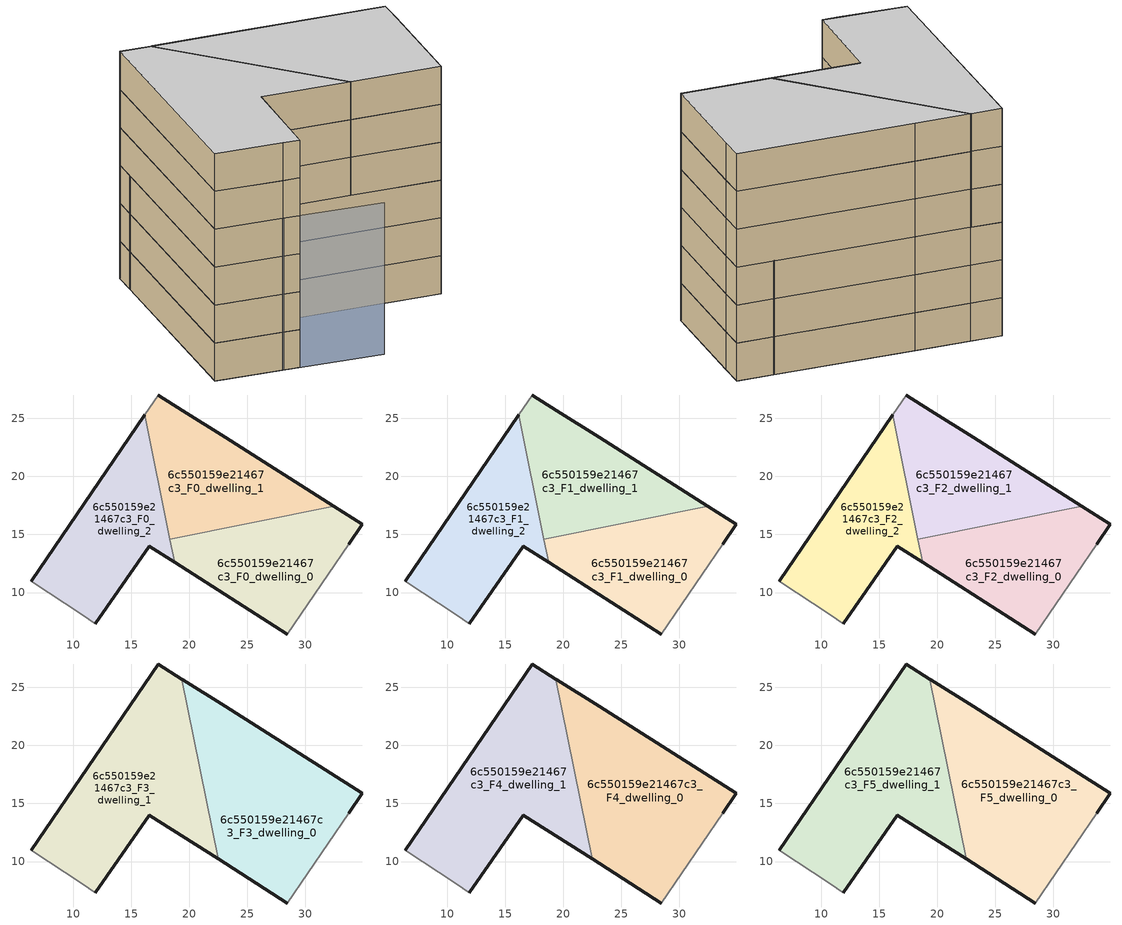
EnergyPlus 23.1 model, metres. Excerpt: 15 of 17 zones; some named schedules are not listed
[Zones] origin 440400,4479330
6c550159e21467c3_F0_dwelling_0
 floor ground (EU_floor_Construction): 28.43,6.43 33.72,14.14 34.88,15.86 32.43,17.42 18.34,14.59 18.74,12.6 z0
 wall outside (EU_wall_Construction): 32.43,17.42 34.88,15.86 33.72,14.14 / 28.43,6.43 18.74,12.6 z0:3
 wall adiabatic (EU_wall_Construction): 33.72,14.14 28.43,6.43 z0:3
 wall to 6c550159e21467c3_F0_dwelling_1 (EU_wall_Construction): 18.34,14.59 32.43,17.42 z0:3
 wall to 6c550159e21467c3_F0_dwelling_2 (EU_wall_Construction): 18.74,12.6 18.34,14.59 z0:3
6c550159e21467c3_F0_dwelling_1
 floor ground (EU_floor_Construction): 32.43,17.42 23.08,23.35 19.43,25.65 17.34,27 16.18,25.31 18.34,14.59 z0
 wall outside (EU_wall_Construction): 17.34,27 19.43,25.65 23.08,23.35 32.43,17.42 z0:3
 wall adiabatic (EU_wall_Construction): 16.18,25.31 17.34,27 z0:3
 wall to 6c550159e21467c3_F0_dwelling_2 (EU_wall_Construction): 18.34,14.59 16.18,25.31 z0:3
6c550159e21467c3_F0_dwelling_2
 floor ground (EU_floor_Construction): 18.74,12.6 16.18,25.31 6.41,10.99 10.79,8.08 11.89,7.33 16.54,14 z0
 wall outside (EU_wall_Construction): 6.41,10.99 16.18,25.31 / 18.74,12.6 16.54,14 11.89,7.33 z0:3
 wall adiabatic (EU_wall_Construction): 11.89,7.33 10.79,8.08 6.41,10.99 z0:3
6c550159e21467c3_F1_dwelling_0
 floor to 6c550159e21467c3_F0_dwelling_0 (EU_floor_Construction): 28.43,6.43 33.72,14.14 34.88,15.86 32.43,17.42 18.34,14.59 18.74,12.6 z3
 wall outside (EU_wall_Construction): 32.43,17.42 34.88,15.86 33.72,14.14 / 28.43,6.43 18.74,12.6 z3:6
 wall adiabatic (EU_wall_Construction): 33.72,14.14 28.43,6.43 z3:6
 wall to 6c550159e21467c3_F1_dwelling_1 (EU_wall_Construction): 18.34,14.59 32.43,17.42 z3:6
 wall to 6c550159e21467c3_F1_dwelling_2 (EU_wall_Construction): 18.74,12.6 18.34,14.59 z3:6
6c550159e21467c3_F1_dwelling_1
 floor to 6c550159e21467c3_F0_dwelling_1 (EU_floor_Construction): 32.43,17.42 23.08,23.35 19.43,25.65 17.34,27 16.18,25.31 18.34,14.59 z3
 wall outside (EU_wall_Construction): 17.34,27 19.43,25.65 23.08,23.35 32.43,17.42 z3:6
 wall adiabatic (EU_wall_Construction): 16.18,25.31 17.34,27 z3:6
 wall to 6c550159e21467c3_F1_dwelling_2 (EU_wall_Construction): 18.34,14.59 16.18,25.31 z3:6
6c550159e21467c3_F1_dwelling_2
 floor to 6c550159e21467c3_F0_dwelling_2 (EU_floor_Construction): 18.74,12.6 16.18,25.31 6.41,10.99 10.79,8.08 11.89,7.33 16.54,14 z3
 wall outside (EU_wall_Construction): 6.41,10.99 16.18,25.31 / 18.74,12.6 16.54,14 11.89,7.33 z3:6
 wall adiabatic (EU_wall_Construction): 11.89,7.33 10.79,8.08 6.41,10.99 z3:6
6c550159e21467c3_F2_dwelling_0
 floor to 6c550159e21467c3_F1_dwelling_0 (EU_floor_Construction): 28.43,6.43 33.72,14.14 34.88,15.86 32.43,17.42 18.34,14.59 18.74,12.6 z6
 wall outside (EU_wall_Construction): 32.43,17.42 34.88,15.86 33.72,14.14 / 28.43,6.43 18.74,12.6 z6:9
 wall adiabatic (EU_wall_Construction): 33.72,14.14 28.43,6.43 z6:9
 wall to 6c550159e21467c3_F2_dwelling_1 (EU_wall_Construction): 18.34,14.59 32.43,17.42 z6:9
 wall to 6c550159e21467c3_F2_dwelling_2 (EU_wall_Construction): 18.74,12.6 18.34,14.59 z6:9
6c550159e21467c3_F2_dwelling_1
 floor to 6c550159e21467c3_F1_dwelling_1 (EU_floor_Construction): 32.43,17.42 23.08,23.35 19.43,25.65 17.34,27 16.18,25.31 18.34,14.59 z6
 wall outside (EU_wall_Construction): 17.34,27 19.43,25.65 23.08,23.35 32.43,17.42 z6:9
 wall adiabatic (EU_wall_Construction): 16.18,25.31 17.34,27 z6:9
 wall to 6c550159e21467c3_F2_dwelling_2 (EU_wall_Construction): 18.34,14.59 16.18,25.31 z6:9
6c550159e21467c3_F2_dwelling_2
 floor to 6c550159e21467c3_F1_dwelling_2 (EU_floor_Construction): 18.74,12.6 16.18,25.31 6.41,10.99 10.79,8.08 11.89,7.33 16.54,14 z6
 wall outside (EU_wall_Construction): 6.41,10.99 16.18,25.31 / 18.74,12.6 16.54,14 11.89,7.33 z6:9
 wall adiabatic (EU_wall_Construction): 11.89,7.33 10.79,8.08 6.41,10.99 z6:9
6c550159e21467c3_F3_dwelling_0
 floor to 6c550159e21467c3_F2_dwelling_0 (EU_floor_Construction): 28.43,6.43 33.72,14.14 34.88,15.86 32.43,17.42 21.47,15.22 22.47,10.22 z9
 floor to 6c550159e21467c3_F2_dwelling_1 (EU_floor_Construction): 32.43,17.42 23.08,23.35 19.43,25.65 19.37,25.69 21.47,15.22 z9
 wall outside (EU_wall_Construction): 28.43,6.43 22.47,10.22 / 19.37,25.69 19.43,25.65 23.08,23.35 34.88,15.86 33.72,14.14 z9:12
 wall adiabatic (EU_wall_Construction): 33.72,14.14 28.43,6.43 z9:12
 wall to 6c550159e21467c3_F3_dwelling_1 (EU_wall_Construction): 22.47,10.22 19.37,25.69 z9:12
6c550159e21467c3_F3_dwelling_1
 floor to 6c550159e21467c3_F2_dwelling_1 (EU_floor_Construction): 21.47,15.22 19.37,25.69 17.34,27 16.19,25.31 18.34,14.59 z9
 floor to 6c550159e21467c3_F2_dwelling_2 (EU_floor_Construction): 18.74,12.6 16.19,25.31 6.41,10.99 10.79,8.08 11.89,7.33 16.54,14 z9
 floor to 6c550159e21467c3_F2_dwelling_0 (EU_floor_Construction): 22.47,10.22 21.47,15.22 18.34,14.59 18.74,12.6 z9
 wall outside (EU_wall_Construction): 6.41,10.99 17.34,27 19.37,25.69 / 22.47,10.22 16.54,14 11.89,7.33 z9:12
 wall adiabatic (EU_wall_Construction): 11.89,7.33 10.79,8.08 6.41,10.99 z9:12
6c550159e21467c3_F4_dwelling_0
 floor to 6c550159e21467c3_F3_dwelling_0 (EU_floor_Construction): 28.43,6.43 33.72,14.14 34.88,15.86 23.08,23.35 19.43,25.65 19.37,25.69 22.47,10.22 z12
 wall outside (EU_wall_Construction): 28.43,6.43 22.47,10.22 / 19.37,25.69 19.43,25.65 23.08,23.35 34.88,15.86 33.72,14.14 z12:15
 wall adiabatic (EU_wall_Construction): 33.72,14.14 28.43,6.43 z12:15
 wall to 6c550159e21467c3_F4_dwelling_1 (EU_wall_Construction): 22.47,10.22 19.37,25.69 z12:15
6c550159e21467c3_F4_dwelling_1
 floor to 6c550159e21467c3_F3_dwelling_1 (EU_floor_Construction): 22.47,10.22 19.37,25.69 17.34,27 6.41,10.99 10.79,8.08 11.89,7.33 16.54,14 z12
 wall outside (EU_wall_Construction): 6.41,10.99 17.34,27 19.37,25.69 / 22.47,10.22 16.54,14 11.89,7.33 z12:15
 wall adiabatic (EU_wall_Construction): 11.89,7.33 10.79,8.08 6.41,10.99 z12:15
6c550159e21467c3_F5_dwelling_0
 floor to 6c550159e21467c3_F4_dwelling_0 (EU_floor_Construction): 28.43,6.43 33.72,14.14 34.88,15.86 23.08,23.35 19.43,25.65 19.37,25.69 22.47,10.22 z15
 wall outside (EU_wall_Construction): 28.43,6.43 22.47,10.22 / 19.37,25.69 19.43,25.65 23.08,23.35 34.88,15.86 33.72,14.14 z15:18
 wall adiabatic (EU_wall_Construction): 33.72,14.14 28.43,6.43 z15:18
 wall to 6c550159e21467c3_F5_dwelling_1 (EU_wall_Construction): 22.47,10.22 19.37,25.69 z15:18
 ceiling to 6c550159e21467c3_F6_dwelling_0 (EU_floor_Construction): 34.88,15.86 33.72,14.14 28.43,6.43 22.47,10.22 19.37,25.69 19.43,25.65 23.08,23.35 z18
6c550159e21467c3_F5_dwelling_1
 floor to 6c550159e21467c3_F4_dwelling_1 (EU_floor_Construction): 22.47,10.22 19.37,25.69 17.34,27 6.41,10.99 10.79,8.08 11.89,7.33 16.54,14 z15
 wall outside (EU_wall_Construction): 6.41,10.99 17.34,27 19.37,25.69 / 22.47,10.22 16.54,14 11.89,7.33 z15:18
 wall adiabatic (EU_wall_Construction): 11.89,7.33 10.79,8.08 6.41,10.99 z15:18
 ceiling to 6c550159e21467c3_F6_dwelling_1 (EU_floor_Construction): 19.37,25.69 22.47,10.22 16.54,14 11.89,7.33 10.79,8.08 6.41,10.99 17.34,27 z18
shading: 10.79,8.08 17.31,3.68 z0:12
[Building]
EU S2 Campaign: North Axis=0; Terrain=City; Solar Distribution=FullExterior
[Site:Location]
Madrid: Latitude=40.5; Longitude=-3.5; Time Zone=1; Elevation=609
[SizingPeriod:WeatherFileDays]
AnnualSizingPeriod: Begin Month=1; Begin Day of Month=1; End Month=12; End Day of Month=31; Day of Week for Start Day=Monday; Use Weather File Daylight Saving Period=No; Use Weather File Rain and Snow Indicators=No
[MATERIAL]
EU_InternalMass_Material: Roughness=MediumRough; Thickness=0.1; Conductivity=1; Density=1800; Specific Heat=900; Thermal Absorptance=0.9; Solar Absorptance=0.7; Visible Absorptance=0.7
[MATERIAL:NOMASS] Roughness=MediumRough; Thermal Absorptance=0.9; Solar Absorptance=0.7; Visible Absorptance=0.7
Name | Thermal Resistance
EU_wall_NoMass | 1.60022
EU_floor_NoMass | 0.470652
[CONSTRUCTION]
EU_wall_Construction: EU_wall_NoMass
EU_floor_Construction: EU_floor_NoMass
EU_InternalMass_Construction: EU_InternalMass_Material
[ZONE] Type=1; Multiplier=1; Ceiling Height=autocalculate; Floor Area=autocalculate; Part of Total Floor Area=Yes
Name | Volume
6c550159e21467c3_F0_dwelling_0; 6c550159e21467c3_F1_dwelling_0; 6c550159e21467c3_F2_dwelling_0 | 290.324
6c550159e21467c3_F3_dwelling_0; 6c550159e21467c3_F4_dwelling_0; 6c550159e21467c3_F5_dwelling_0 | 435.483
6c550159e21467c3_F0_dwelling_1; 6c550159e21467c3_F1_dwelling_1; 6c550159e21467c3_F2_dwelling_1 | 290.341
6c550159e21467c3_F3_dwelling_1; 6c550159e21467c3_F4_dwelling_1; 6c550159e21467c3_F5_dwelling_1 | 435.501
6c550159e21467c3_F0_dwelling_2; 6c550159e21467c3_F1_dwelling_2; 6c550159e21467c3_F2_dwelling_2 | 290.317
[INTERNALMASS] Construction=EU_InternalMass_Construction
Name | Zone or ZoneList | Surface Area
6c550159e21467c3_F0_dwelling_0_EU_InternalMass | 6c550159e21467c3_F0_dwelling_0 | 96.7742
6c550159e21467c3_F0_dwelling_1_EU_InternalMass | 6c550159e21467c3_F0_dwelling_1 | 96.78
6c550159e21467c3_F0_dwelling_2_EU_InternalMass | 6c550159e21467c3_F0_dwelling_2 | 96.7722
6c550159e21467c3_F1_dwelling_0_EU_InternalMass | 6c550159e21467c3_F1_dwelling_0 | 96.7742
6c550159e21467c3_F1_dwelling_1_EU_InternalMass | 6c550159e21467c3_F1_dwelling_1 | 96.78
6c550159e21467c3_F1_dwelling_2_EU_InternalMass | 6c550159e21467c3_F1_dwelling_2 | 96.7722
6c550159e21467c3_F2_dwelling_0_EU_InternalMass | 6c550159e21467c3_F2_dwelling_0 | 96.7742
6c550159e21467c3_F2_dwelling_1_EU_InternalMass | 6c550159e21467c3_F2_dwelling_1 | 96.78
6c550159e21467c3_F2_dwelling_2_EU_InternalMass | 6c550159e21467c3_F2_dwelling_2 | 96.7722
6c550159e21467c3_F3_dwelling_0_EU_InternalMass | 6c550159e21467c3_F3_dwelling_0 | 145.161
6c550159e21467c3_F3_dwelling_1_EU_InternalMass | 6c550159e21467c3_F3_dwelling_1 | 145.167
6c550159e21467c3_F4_dwelling_0_EU_InternalMass | 6c550159e21467c3_F4_dwelling_0 | 145.161
6c550159e21467c3_F4_dwelling_1_EU_InternalMass | 6c550159e21467c3_F4_dwelling_1 | 145.167
6c550159e21467c3_F5_dwelling_0_EU_InternalMass | 6c550159e21467c3_F5_dwelling_0 | 145.161
6c550159e21467c3_F5_dwelling_1_EU_InternalMass | 6c550159e21467c3_F5_dwelling_1 | 145.167
[OTHEREQUIPMENT] Fuel Type=Electricity; Design Level Calculation Method=Watts/Area; Power per Zone Floor Area=1; Fraction Latent=0; Fraction Radiant=0; Fraction Lost=0; Carbon Dioxide Generation Rate=0; EndUse Subcategory=EU_Step8_InternalGains
Name | Zone or ZoneList or Space or SpaceList | Schedule
EU_Step8_InternalGain_6c550159e21467c3_F0_dwelling_0_f000 | 6c550159e21467c3_F0_dwelling_0 | EU_Step8_GainSchedule_6c550159e21467c3_F0_dwelling_0_f000
EU_Step8_InternalGain_6c550159e21467c3_F0_dwelling_1_f000 | 6c550159e21467c3_F0_dwelling_1 | EU_Step8_GainSchedule_6c550159e21467c3_F0_dwelling_1_f000
EU_Step8_InternalGain_6c550159e21467c3_F0_dwelling_2_f000 | 6c550159e21467c3_F0_dwelling_2 | EU_Step8_GainSchedule_6c550159e21467c3_F0_dwelling_2_f000
EU_Step8_InternalGain_6c550159e21467c3_F1_dwelling_0_f000 | 6c550159e21467c3_F1_dwelling_0 | EU_Step8_GainSchedule_6c550159e21467c3_F1_dwelling_0_f000
EU_Step8_InternalGain_6c550159e21467c3_F1_dwelling_1_f000 | 6c550159e21467c3_F1_dwelling_1 | EU_Step8_GainSchedule_6c550159e21467c3_F1_dwelling_1_f000
EU_Step8_InternalGain_6c550159e21467c3_F1_dwelling_2_f000 | 6c550159e21467c3_F1_dwelling_2 | EU_Step8_GainSchedule_6c550159e21467c3_F1_dwelling_2_f000
EU_Step8_InternalGain_6c550159e21467c3_F2_dwelling_0_f000 | 6c550159e21467c3_F2_dwelling_0 | EU_Step8_GainSchedule_6c550159e21467c3_F2_dwelling_0_f000
EU_Step8_InternalGain_6c550159e21467c3_F2_dwelling_1_f000 | 6c550159e21467c3_F2_dwelling_1 | EU_Step8_GainSchedule_6c550159e21467c3_F2_dwelling_1_f000
EU_Step8_InternalGain_6c550159e21467c3_F2_dwelling_2_f000 | 6c550159e21467c3_F2_dwelling_2 | EU_Step8_GainSchedule_6c550159e21467c3_F2_dwelling_2_f000
EU_Step8_InternalGain_6c550159e21467c3_F3_dwelling_0_f000 | 6c550159e21467c3_F3_dwelling_0 | EU_Step8_GainSchedule_6c550159e21467c3_F3_dwelling_0_f000
EU_Step8_InternalGain_6c550159e21467c3_F3_dwelling_1_f000 | 6c550159e21467c3_F3_dwelling_1 | EU_Step8_GainSchedule_6c550159e21467c3_F3_dwelling_1_f000
EU_Step8_InternalGain_6c550159e21467c3_F4_dwelling_0_f000 | 6c550159e21467c3_F4_dwelling_0 | EU_Step8_GainSchedule_6c550159e21467c3_F4_dwelling_0_f000
EU_Step8_InternalGain_6c550159e21467c3_F4_dwelling_1_f000 | 6c550159e21467c3_F4_dwelling_1 | EU_Step8_GainSchedule_6c550159e21467c3_F4_dwelling_1_f000
EU_Step8_InternalGain_6c550159e21467c3_F5_dwelling_0_f000 | 6c550159e21467c3_F5_dwelling_0 | EU_Step8_GainSchedule_6c550159e21467c3_F5_dwelling_0_f000
EU_Step8_InternalGain_6c550159e21467c3_F5_dwelling_1_f000 | 6c550159e21467c3_F5_dwelling_1 | EU_Step8_GainSchedule_6c550159e21467c3_F5_dwelling_1_f000
[ZONEVENTILATION:DESIGNFLOWRATE] Schedule=EU_AlwaysOn; Design Flow Rate Calculation Method=AirChanges/Hour; Air Changes per Hour=0.480704; Ventilation Type=Natural; Fan Pressure Rise=0; Fan Total Efficiency=1; Constant Term Coefficient=1; Temperature Term Coefficient=0; Velocity Term Coefficient=0; Velocity Squared Term Coefficient=0; Minimum Indoor Temperature=-100; Maximum Indoor Temperature=100; Delta Temperature=-100; Minimum Outdoor Temperature=-100; Maximum Outdoor Temperature=100; Maximum Wind Speed=40
Name | Zone or ZoneList or Space or SpaceList
EU_ConstantAir_6c550159e21467c3_F0_dwelling_0 | 6c550159e21467c3_F0_dwelling_0
EU_ConstantAir_6c550159e21467c3_F0_dwelling_1 | 6c550159e21467c3_F0_dwelling_1
EU_ConstantAir_6c550159e21467c3_F0_dwelling_2 | 6c550159e21467c3_F0_dwelling_2
EU_ConstantAir_6c550159e21467c3_F1_dwelling_0 | 6c550159e21467c3_F1_dwelling_0
EU_ConstantAir_6c550159e21467c3_F1_dwelling_1 | 6c550159e21467c3_F1_dwelling_1
EU_ConstantAir_6c550159e21467c3_F1_dwelling_2 | 6c550159e21467c3_F1_dwelling_2
EU_ConstantAir_6c550159e21467c3_F2_dwelling_0 | 6c550159e21467c3_F2_dwelling_0
EU_ConstantAir_6c550159e21467c3_F2_dwelling_1 | 6c550159e21467c3_F2_dwelling_1
EU_ConstantAir_6c550159e21467c3_F2_dwelling_2 | 6c550159e21467c3_F2_dwelling_2
EU_ConstantAir_6c550159e21467c3_F3_dwelling_0 | 6c550159e21467c3_F3_dwelling_0
EU_ConstantAir_6c550159e21467c3_F3_dwelling_1 | 6c550159e21467c3_F3_dwelling_1
EU_ConstantAir_6c550159e21467c3_F4_dwelling_0 | 6c550159e21467c3_F4_dwelling_0
EU_ConstantAir_6c550159e21467c3_F4_dwelling_1 | 6c550159e21467c3_F4_dwelling_1
EU_ConstantAir_6c550159e21467c3_F5_dwelling_0 | 6c550159e21467c3_F5_dwelling_0
EU_ConstantAir_6c550159e21467c3_F5_dwelling_1 | 6c550159e21467c3_F5_dwelling_1
[HVACTEMPLATE:THERMOSTAT] Constant Heating Setpoint=20; Constant Cooling Setpoint=50
EU_HeatOnly_6c550159e21467c3_F0_dwelling_0; EU_HeatOnly_6c550159e21467c3_F0_dwelling_1; EU_HeatOnly_6c550159e21467c3_F0_dwelling_2; EU_HeatOnly_6c550159e21467c3_F1_dwelling_0; EU_HeatOnly_6c550159e21467c3_F1_dwelling_1; EU_HeatOnly_6c550159e21467c3_F1_dwelling_2; EU_HeatOnly_6c550159e21467c3_F2_dwelling_0; EU_HeatOnly_6c550159e21467c3_F2_dwelling_1; EU_HeatOnly_6c550159e21467c3_F2_dwelling_2; EU_HeatOnly_6c550159e21467c3_F3_dwelling_0; EU_HeatOnly_6c550159e21467c3_F3_dwelling_1; EU_HeatOnly_6c550159e21467c3_F4_dwelling_0; EU_HeatOnly_6c550159e21467c3_F4_dwelling_1; EU_HeatOnly_6c550159e21467c3_F5_dwelling_0; EU_HeatOnly_6c550159e21467c3_F5_dwelling_1; EU_HeatOnly_6c550159e21467c3_F6_dwelling_0; EU_HeatOnly_6c550159e21467c3_F6_dwelling_1
[HVACTEMPLATE:ZONE:IDEALLOADSAIRSYSTEM] System Availability Schedule=EU_AlwaysOn; Maximum Heating Supply Air Temperature=50; Minimum Cooling Supply Air Temperature=13; Maximum Heating Supply Air Humidity Ratio=0.0156; Minimum Cooling Supply Air Humidity Ratio=0.0077; Heating Limit=NoLimit; Cooling Limit=NoLimit; Heating Availability Schedule=EU_AlwaysOn; Cooling Availability Schedule=EU_CoolingOff; Dehumidification Control Type=ConstantSensibleHeatRatio; Cooling Sensible Heat Ratio=0.7; Dehumidification Setpoint=60; Humidification Control Type=None; Humidification Setpoint=30; Outdoor Air Method=None; Outdoor Air Flow Rate per Person=0.00944; Outdoor Air Flow Rate per Zone Floor Area=0; Outdoor Air Flow Rate per Zone=0; Demand Controlled Ventilation Type=None; Outdoor Air Economizer Type=NoEconomizer; Heat Recovery Type=None; Sensible Heat Recovery Effectiveness=0.7; Latent Heat Recovery Effectiveness=0.65
Name | Template Thermostat
6c550159e21467c3_F0_dwelling_0 | EU_HeatOnly_6c550159e21467c3_F0_dwelling_0
6c550159e21467c3_F0_dwelling_1 | EU_HeatOnly_6c550159e21467c3_F0_dwelling_1
6c550159e21467c3_F0_dwelling_2 | EU_HeatOnly_6c550159e21467c3_F0_dwelling_2
6c550159e21467c3_F1_dwelling_0 | EU_HeatOnly_6c550159e21467c3_F1_dwelling_0
6c550159e21467c3_F1_dwelling_1 | EU_HeatOnly_6c550159e21467c3_F1_dwelling_1
6c550159e21467c3_F1_dwelling_2 | EU_HeatOnly_6c550159e21467c3_F1_dwelling_2
6c550159e21467c3_F2_dwelling_0 | EU_HeatOnly_6c550159e21467c3_F2_dwelling_0
6c550159e21467c3_F2_dwelling_1 | EU_HeatOnly_6c550159e21467c3_F2_dwelling_1
6c550159e21467c3_F2_dwelling_2 | EU_HeatOnly_6c550159e21467c3_F2_dwelling_2
6c550159e21467c3_F3_dwelling_0 | EU_HeatOnly_6c550159e21467c3_F3_dwelling_0
6c550159e21467c3_F3_dwelling_1 | EU_HeatOnly_6c550159e21467c3_F3_dwelling_1
6c550159e21467c3_F4_dwelling_0 | EU_HeatOnly_6c550159e21467c3_F4_dwelling_0
6c550159e21467c3_F4_dwelling_1 | EU_HeatOnly_6c550159e21467c3_F4_dwelling_1
6c550159e21467c3_F5_dwelling_0 | EU_HeatOnly_6c550159e21467c3_F5_dwelling_0
6c550159e21467c3_F5_dwelling_1 | EU_HeatOnly_6c550159e21467c3_F5_dwelling_1
[SIZING:ZONE] Zone Cooling Design Supply Air Temperature Input Method=SupplyAirTemperature; Zone Cooling Design Supply Air Temperature=13; Zone Heating Design Supply Air Temperature Input Method=SupplyAirTemperature; Zone Heating Design Supply Air Temperature=50; Zone Cooling Design Supply Air Humidity Ratio=0.008; Zone Heating Design Supply Air Humidity Ratio=0.008; Cooling Design Air Flow Method=DesignDay; Cooling Design Air Flow Rate=0; Cooling Minimum Air Flow per Zone Floor Area=0.000762; Cooling Minimum Air Flow=0; Cooling Minimum Air Flow Fraction=0.2; Heating Design Air Flow Method=DesignDay; Heating Design Air Flow Rate=0; Heating Maximum Air Flow per Zone Floor Area=0.002032; Heating Maximum Air Flow=0.141576; Heating Maximum Air Flow Fraction=0.3; Account for Dedicated Outdoor Air System=No; Dedicated Outdoor Air System Control Strategy=NeutralSupplyAir; Dedicated Outdoor Air Low Setpoint Temperature for Design=autosize; Dedicated Outdoor Air High Setpoint Temperature for Design=autosize; Zone Load Sizing Method=Sensible Load Only No Latent Load; Zone Latent Cooling Design Supply Air Humidity Ratio Input Method=HumidityRatioDifference; Zone Cooling Design Supply Air Humidity Ratio Difference=0.005; Zone Latent Heating Design Supply Air Humidity Ratio Input Method=HumidityRatioDifference; Zone Humidification Design Supply Air Humidity Ratio Difference=0.005
6c550159e21467c3_F0_dwelling_0; 6c550159e21467c3_F0_dwelling_1; 6c550159e21467c3_F0_dwelling_2; 6c550159e21467c3_F1_dwelling_0; 6c550159e21467c3_F1_dwelling_1; 6c550159e21467c3_F1_dwelling_2; 6c550159e21467c3_F2_dwelling_0; 6c550159e21467c3_F2_dwelling_1; 6c550159e21467c3_F2_dwelling_2; 6c550159e21467c3_F3_dwelling_0; 6c550159e21467c3_F3_dwelling_1; 6c550159e21467c3_F4_dwelling_0
